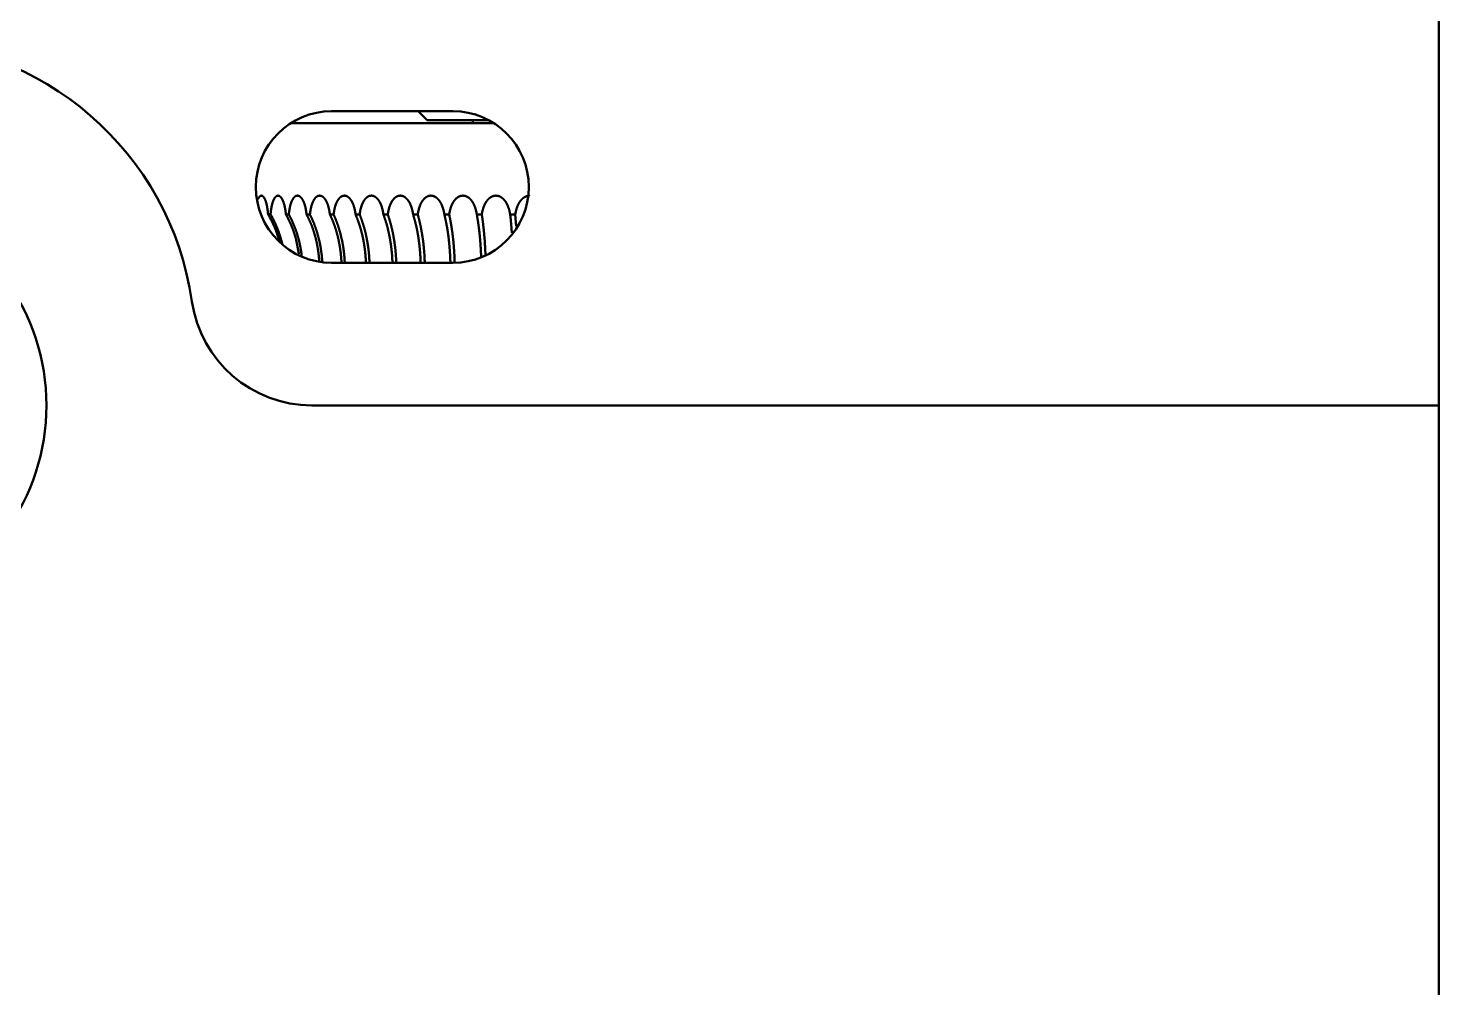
# Paper-space layout 'Layout1' of a CAD drawing. Header units: millimetres. Extents: x 37 to 380, y 30 to 264.
# Drawn here: x 262.1 to 285.35, y 148.5 to 164.32 of the extents above; entities that cross this region are included whole.
import ezdxf

# ---------------------------------------------------------------- set-up
doc = ezdxf.new("R2010")
doc.units = ezdxf.units.MM
doc.layers.add('170', color=7, linetype='Continuous', true_color=0xffffff)

psp = doc.layouts.get("Layout1")

# ---------------------------------------------------------------- linework, layer by layer
at = {"layer": '170', "color": 155, "linetype": 'Continuous', "lineweight": 50}
for p, q in [((285.349, 167.449), (285.349, 158.099)), ((269.099, 162.949), (267.099, 162.949)), ((268.524, 162.949), (268.674, 162.799)), ((269.424, 162.799), (269.424, 162.749)), ((270.126, 161.248), (270.14, 161.054)), ((267.099, 160.449), (269.099, 160.449)), ((282.849, 158.099), (266.775, 158.099)), ((266.775, 158.099), (282.849, 158.099)), ((285.349, 158.099), (285.349, 141.549))]:
    psp.add_line(p, q, dxfattribs=at)
at = {"layer": '170', "color": 155, "linetype": 'Continuous', "lineweight": 13}
for p, q in [((285.349, 167.449), (285.349, 158.099)), ((285.349, 158.099), (285.349, 141.549))]:
    psp.add_line(p, q, dxfattribs=at)
at = {"layer": '170', "color": 155, "linetype": 'Continuous', "lineweight": 50}
for centre, radius, start, end in [((259.847, 159.099), 5, 8.2132, 90), ((259.847, 159.099), 5, 8.2132, 90), ((267.099, 161.699), 1.25, 90, 270), ((269.099, 161.699), 1.25, 270, 90), ((258.847, 158.099), 3.55, 217.1991, 142.8009), ((266.775, 160.099), 2, 188.2132, 270), ((266.775, 160.099), 2, 188.2132, 270)]:
    psp.add_arc(centre, radius, start, end, dxfattribs=at)
for points, knots in [([(269.693, 162.799), (269.153, 162.799), (268.674, 162.799)], [0, 0, 0.529914, 1, 1]), ([(269.777, 162.749), (268.489, 162.749), (266.421, 162.749)], [0, 0, 0.383902, 1, 1]), ([(265.941, 161.557), (265.936, 161.556), (265.93, 161.555), (265.924, 161.552), (265.918, 161.548), (265.912, 161.542), (265.907, 161.536), (265.901, 161.528), (265.895, 161.518), (265.886, 161.499)], [0, 0, 0.06919, 0.140471, 0.216644, 0.299989, 0.392594, 0.496847, 0.614559, 0.747676, 1, 1]), ([(266.051, 161.249), (266.048, 161.283), (266.044, 161.315), (266.04, 161.345), (266.036, 161.372), (266.031, 161.398), (266.025, 161.421), (266.02, 161.442), (266.014, 161.461), (266.008, 161.478), (266.002, 161.493), (265.995, 161.506), (265.989, 161.518), (265.983, 161.528), (265.977, 161.536), (265.971, 161.542), (265.965, 161.548), (265.959, 161.552), (265.953, 161.555), (265.947, 161.556), (265.941, 161.557)], [0, 0, 0.10079, 0.195089, 0.282895, 0.364472, 0.440004, 0.509604, 0.573362, 0.631522, 0.684193, 0.731649, 0.774064, 0.811849, 0.845331, 0.875078, 0.901426, 0.924858, 0.945888, 0.965013, 0.982851, 1, 1]), ([(266.214, 161.557), (266.207, 161.556), (266.2, 161.555), (266.193, 161.552), (266.186, 161.548), (266.179, 161.542), (266.173, 161.536), (266.166, 161.527), (266.159, 161.518), (266.152, 161.506), (266.145, 161.493), (266.138, 161.478), (266.132, 161.461), (266.125, 161.442), (266.119, 161.421), (266.114, 161.398), (266.108, 161.372), (266.104, 161.345), (266.099, 161.315), (266.095, 161.283), (266.092, 161.249)], [0, 0, 0.020006, 0.040537, 0.061997, 0.084901, 0.109862, 0.137374, 0.167919, 0.201907, 0.239865, 0.282157, 0.329162, 0.381159, 0.438361, 0.501003, 0.569248, 0.643243, 0.723096, 0.809075, 0.901341, 1, 1]), ([(266.345, 161.248), (266.341, 161.283), (266.337, 161.315), (266.332, 161.345), (266.326, 161.372), (266.321, 161.398), (266.314, 161.421), (266.308, 161.442), (266.301, 161.461), (266.293, 161.478), (266.286, 161.493), (266.279, 161.506), (266.271, 161.518), (266.264, 161.528), (266.257, 161.536), (266.25, 161.542), (266.242, 161.548), (266.235, 161.552), (266.228, 161.555), (266.221, 161.556), (266.214, 161.557)], [0, 0, 0.097829, 0.189416, 0.274809, 0.354272, 0.427991, 0.496105, 0.558736, 0.616023, 0.668219, 0.715522, 0.758135, 0.796419, 0.830813, 0.861725, 0.889572, 0.914857, 0.938035, 0.959564, 0.980065, 1, 1]), ([(266.535, 161.557), (266.527, 161.556), (266.519, 161.555), (266.511, 161.552), (266.503, 161.548), (266.495, 161.542), (266.487, 161.536), (266.479, 161.527), (266.471, 161.518), (266.463, 161.506), (266.455, 161.493), (266.447, 161.478), (266.439, 161.461), (266.432, 161.442), (266.425, 161.421), (266.418, 161.398), (266.412, 161.372), (266.407, 161.345), (266.402, 161.315), (266.397, 161.283), (266.393, 161.248)], [0, 0, 0.022529, 0.045389, 0.069024, 0.093937, 0.120664, 0.149618, 0.181323, 0.21623, 0.254748, 0.297292, 0.344206, 0.395789, 0.452254, 0.513817, 0.58067, 0.652967, 0.730813, 0.814493, 0.904171, 1, 1]), ([(266.685, 161.248), (266.681, 161.283), (266.676, 161.315), (266.671, 161.345), (266.665, 161.372), (266.658, 161.398), (266.651, 161.421), (266.643, 161.442), (266.635, 161.461), (266.627, 161.478), (266.618, 161.493), (266.61, 161.506), (266.601, 161.518), (266.593, 161.527), (266.585, 161.536), (266.576, 161.542), (266.568, 161.548), (266.56, 161.552), (266.552, 161.555), (266.543, 161.556), (266.535, 161.557)], [0, 0, 0.094997, 0.184045, 0.267197, 0.344716, 0.416782, 0.483534, 0.545117, 0.60173, 0.653533, 0.700764, 0.743605, 0.782466, 0.81775, 0.849808, 0.879109, 0.906112, 0.931187, 0.954924, 0.977735, 1, 1]), ([(266.902, 161.557), (266.892, 161.556), (266.883, 161.555), (266.874, 161.552), (266.865, 161.548), (266.856, 161.542), (266.847, 161.536), (266.838, 161.527), (266.829, 161.518), (266.82, 161.506), (266.811, 161.493), (266.802, 161.478), (266.793, 161.461), (266.785, 161.442), (266.777, 161.421), (266.769, 161.398), (266.762, 161.372), (266.756, 161.345), (266.75, 161.315), (266.745, 161.283), (266.741, 161.248)], [0, 0, 0.02459, 0.049454, 0.075041, 0.101722, 0.130026, 0.16034, 0.193179, 0.22891, 0.268043, 0.310854, 0.357753, 0.409036, 0.464857, 0.52549, 0.591114, 0.66187, 0.737933, 0.819482, 0.906824, 1, 1]), ([(267.07, 161.248), (267.065, 161.283), (267.06, 161.315), (267.053, 161.345), (267.046, 161.372), (267.039, 161.398), (267.031, 161.421), (267.022, 161.442), (267.013, 161.461), (267.004, 161.478), (266.995, 161.493), (266.985, 161.506), (266.976, 161.518), (266.966, 161.527), (266.957, 161.536), (266.948, 161.542), (266.938, 161.548), (266.929, 161.552), (266.92, 161.555), (266.911, 161.556), (266.902, 161.557)], [0, 0, 0.092428, 0.179164, 0.26025, 0.336003, 0.406553, 0.472113, 0.532776, 0.588766, 0.640257, 0.687472, 0.73062, 0.770047, 0.806145, 0.839289, 0.869897, 0.898412, 0.925269, 0.950822, 0.975628, 1, 1]), ([(267.309, 161.557), (267.299, 161.556), (267.289, 161.555), (267.279, 161.552), (267.269, 161.548), (267.259, 161.542), (267.249, 161.536), (267.239, 161.527), (267.229, 161.518), (267.219, 161.506), (267.209, 161.493), (267.199, 161.478), (267.189, 161.461), (267.18, 161.442), (267.171, 161.421), (267.163, 161.398), (267.155, 161.372), (267.148, 161.345), (267.142, 161.315), (267.136, 161.283), (267.131, 161.248)], [0, 0, 0.026357, 0.052943, 0.080158, 0.108363, 0.138023, 0.169583, 0.203387, 0.239956, 0.279613, 0.322719, 0.369686, 0.420711, 0.476049, 0.535886, 0.60044, 0.669846, 0.744282, 0.82399, 0.909186, 1, 1]), ([(267.493, 161.248), (267.488, 161.283), (267.482, 161.315), (267.476, 161.345), (267.468, 161.372), (267.46, 161.398), (267.451, 161.421), (267.441, 161.442), (267.432, 161.461), (267.422, 161.478), (267.411, 161.493), (267.401, 161.506), (267.391, 161.518), (267.38, 161.527), (267.37, 161.536), (267.36, 161.542), (267.349, 161.548), (267.339, 161.552), (267.329, 161.555), (267.319, 161.556), (267.309, 161.557)], [0, 0, 0.090176, 0.174825, 0.254134, 0.328289, 0.39754, 0.46206, 0.52194, 0.577446, 0.628687, 0.675945, 0.719372, 0.759312, 0.796184, 0.830297, 0.862059, 0.891936, 0.920247, 0.947445, 0.973913, 1, 1]), ([(267.754, 161.557), (267.743, 161.556), (267.732, 161.555), (267.721, 161.552), (267.71, 161.548), (267.699, 161.542), (267.689, 161.535), (267.678, 161.527), (267.667, 161.518), (267.656, 161.506), (267.645, 161.493), (267.634, 161.478), (267.624, 161.461), (267.614, 161.442), (267.604, 161.421), (267.595, 161.398), (267.587, 161.372), (267.579, 161.345), (267.572, 161.315), (267.566, 161.283), (267.561, 161.248)], [0, 0, 0.027766, 0.055786, 0.084378, 0.113849, 0.144709, 0.17729, 0.212019, 0.249265, 0.28944, 0.332867, 0.379907, 0.430758, 0.485679, 0.544843, 0.608493, 0.676741, 0.74979, 0.827868, 0.911242, 1, 1]), ([(267.952, 161.248), (267.947, 161.283), (267.941, 161.315), (267.933, 161.345), (267.925, 161.372), (267.916, 161.398), (267.907, 161.421), (267.896, 161.442), (267.886, 161.461), (267.875, 161.478), (267.864, 161.493), (267.853, 161.506), (267.842, 161.518), (267.83, 161.527), (267.819, 161.536), (267.808, 161.542), (267.797, 161.548), (267.786, 161.552), (267.775, 161.555), (267.765, 161.556), (267.754, 161.557)], [0, 0, 0.088183, 0.171055, 0.248796, 0.321592, 0.389754, 0.453365, 0.512577, 0.56766, 0.618732, 0.666024, 0.709719, 0.750178, 0.787641, 0.822632, 0.855404, 0.88641, 0.915956, 0.944473, 0.972388, 1, 1]), ([(268.231, 161.557), (268.219, 161.556), (268.208, 161.555), (268.196, 161.552), (268.184, 161.548), (268.173, 161.542), (268.161, 161.535), (268.15, 161.527), (268.138, 161.518), (268.126, 161.506), (268.115, 161.493), (268.103, 161.478), (268.092, 161.461), (268.081, 161.442), (268.071, 161.421), (268.061, 161.398), (268.052, 161.372), (268.044, 161.345), (268.037, 161.315), (268.03, 161.283), (268.025, 161.248)], [0, 0, 0.028978, 0.058134, 0.087858, 0.118405, 0.150237, 0.18366, 0.219169, 0.257029, 0.297654, 0.341358, 0.388441, 0.439197, 0.493792, 0.552444, 0.615319, 0.6826, 0.754481, 0.831197, 0.913001, 1, 1]), ([(268.442, 161.248), (268.436, 161.283), (268.429, 161.315), (268.421, 161.345), (268.413, 161.372), (268.403, 161.398), (268.393, 161.421), (268.383, 161.442), (268.371, 161.461), (268.36, 161.478), (268.348, 161.493), (268.336, 161.506), (268.324, 161.518), (268.312, 161.527), (268.301, 161.535), (268.289, 161.542), (268.277, 161.548), (268.265, 161.552), (268.254, 161.555), (268.242, 161.556), (268.231, 161.557)], [0, 0, 0.086524, 0.167936, 0.244352, 0.316029, 0.383238, 0.446117, 0.504829, 0.559532, 0.610517, 0.657839, 0.701794, 0.74262, 0.780713, 0.81636, 0.850027, 0.881924, 0.912508, 0.942192, 0.971259, 1, 1]), ([(268.735, 161.557), (268.723, 161.556), (268.711, 161.554), (268.699, 161.552), (268.687, 161.548), (268.675, 161.542), (268.662, 161.535), (268.65, 161.527), (268.638, 161.518), (268.626, 161.506), (268.613, 161.493), (268.601, 161.478), (268.59, 161.461), (268.578, 161.442), (268.567, 161.421), (268.557, 161.398), (268.548, 161.372), (268.539, 161.345), (268.531, 161.315), (268.524, 161.283), (268.518, 161.248)], [0, 0, 0.029874, 0.060014, 0.090583, 0.122018, 0.154618, 0.188765, 0.224851, 0.263251, 0.304246, 0.348184, 0.395354, 0.446047, 0.500375, 0.558588, 0.620875, 0.687385, 0.758304, 0.833895, 0.914416, 1, 1]), ([(268.957, 161.248), (268.951, 161.283), (268.944, 161.315), (268.935, 161.345), (268.926, 161.372), (268.916, 161.398), (268.906, 161.421), (268.895, 161.442), (268.883, 161.461), (268.871, 161.478), (268.859, 161.493), (268.846, 161.506), (268.834, 161.518), (268.821, 161.527), (268.809, 161.535), (268.796, 161.542), (268.784, 161.548), (268.772, 161.552), (268.76, 161.554), (268.748, 161.556), (268.735, 161.557)], [0, 0, 0.08517, 0.165349, 0.240714, 0.311479, 0.377935, 0.440231, 0.498512, 0.55299, 0.603814, 0.65122, 0.695358, 0.736547, 0.775088, 0.811363, 0.845641, 0.878347, 0.909753, 0.940254, 0.970282, 1, 1]), ([(269.263, 161.557), (269.25, 161.556), (269.237, 161.554), (269.225, 161.552), (269.212, 161.547), (269.199, 161.542), (269.187, 161.535), (269.174, 161.527), (269.161, 161.518), (269.148, 161.506), (269.136, 161.493), (269.123, 161.478), (269.111, 161.461), (269.099, 161.442), (269.088, 161.421), (269.077, 161.398), (269.067, 161.372), (269.058, 161.345), (269.05, 161.315), (269.043, 161.283), (269.037, 161.248)], [0, 0, 0.030592, 0.061434, 0.092682, 0.124756, 0.157942, 0.192656, 0.229227, 0.267985, 0.309315, 0.353444, 0.400714, 0.451371, 0.505517, 0.563406, 0.625231, 0.691146, 0.76134, 0.836054, 0.915568, 1, 1]), ([(269.492, 161.248), (269.486, 161.283), (269.478, 161.315), (269.47, 161.345), (269.46, 161.372), (269.45, 161.398), (269.439, 161.421), (269.428, 161.442), (269.416, 161.461), (269.403, 161.478), (269.39, 161.493), (269.378, 161.506), (269.365, 161.518), (269.352, 161.527), (269.339, 161.535), (269.326, 161.542), (269.313, 161.548), (269.301, 161.552), (269.288, 161.554), (269.275, 161.556), (269.263, 161.557)], [0, 0, 0.084118, 0.163393, 0.237945, 0.308036, 0.373898, 0.435753, 0.493719, 0.547985, 0.598753, 0.646207, 0.690526, 0.731937, 0.770859, 0.807525, 0.842376, 0.875605, 0.907694, 0.938862, 0.969579, 1, 1]), ([(269.807, 161.557), (269.794, 161.556), (269.781, 161.554), (269.768, 161.552), (269.755, 161.547), (269.742, 161.542), (269.729, 161.535), (269.716, 161.527), (269.703, 161.518), (269.689, 161.506), (269.676, 161.493), (269.664, 161.478), (269.651, 161.461), (269.639, 161.442), (269.627, 161.421), (269.616, 161.398), (269.606, 161.372), (269.596, 161.345), (269.588, 161.315), (269.58, 161.283), (269.574, 161.248)], [0, 0, 0.031109, 0.062405, 0.094149, 0.126637, 0.160248, 0.19534, 0.232277, 0.271338, 0.3129, 0.357185, 0.404529, 0.455117, 0.509166, 0.566845, 0.628353, 0.693829, 0.763503, 0.837587, 0.916382, 1, 1]), ([(270.042, 161.248), (270.035, 161.283), (270.028, 161.315), (270.019, 161.345), (270.009, 161.372), (269.999, 161.398), (269.988, 161.421), (269.976, 161.442), (269.964, 161.461), (269.951, 161.478), (269.938, 161.493), (269.925, 161.506), (269.911, 161.518), (269.898, 161.527), (269.885, 161.535), (269.872, 161.542), (269.859, 161.548), (269.846, 161.552), (269.833, 161.554), (269.82, 161.556), (269.807, 161.557)], [0, 0, 0.083414, 0.162042, 0.236, 0.305601, 0.371097, 0.432612, 0.490329, 0.544463, 0.595171, 0.642664, 0.687057, 0.728695, 0.76785, 0.804843, 0.840017, 0.873675, 0.906164, 0.93786, 0.969073, 1, 1]), ([(270.362, 161.557), (270.349, 161.556), (270.336, 161.554), (270.323, 161.552), (270.31, 161.547), (270.297, 161.542), (270.283, 161.535), (270.27, 161.527), (270.257, 161.518), (270.243, 161.506), (270.23, 161.493), (270.217, 161.478), (270.204, 161.461), (270.191, 161.442), (270.18, 161.421), (270.168, 161.398), (270.158, 161.372), (270.148, 161.345), (270.14, 161.315), (270.132, 161.283), (270.126, 161.248)], [0, 0, 0.031343, 0.062924, 0.09493, 0.127717, 0.161604, 0.196899, 0.234051, 0.273326, 0.314984, 0.35939, 0.406772, 0.457375, 0.511358, 0.568916, 0.630227, 0.695452, 0.764807, 0.838506, 0.916854, 1, 1]), ([(266.238, 160.803), (266.233, 160.819), (266.225, 160.848), (266.217, 160.876), (266.208, 160.904), (266.198, 160.932), (266.178, 160.987), (266.156, 161.042), (266.107, 161.147), (266.051, 161.249)], [0, 0, 0.034403, 0.095718, 0.156977, 0.218023, 0.278874, 0.400031, 0.520597, 0.760578, 1, 1]), ([(266.092, 161.249), (266.147, 161.147), (266.195, 161.042), (266.236, 160.933), (266.27, 160.82), (266.278, 160.791), (266.285, 160.763), (266.285, 160.759)], [0, 0, 0.218095, 0.436732, 0.656959, 0.879757, 0.93597, 0.992289, 1, 1]), ([(266.559, 160.596), (266.516, 160.819), (266.509, 160.848), (266.501, 160.876), (266.492, 160.904), (266.484, 160.932), (266.465, 160.987), (266.444, 161.042), (266.398, 161.147), (266.345, 161.248)], [0, 0, 0.328805, 0.371634, 0.414405, 0.457006, 0.499426, 0.583833, 0.667739, 0.834337, 1, 1]), ([(266.393, 161.248), (266.445, 161.147), (266.489, 161.042), (266.528, 160.933), (266.56, 160.82), (266.567, 160.791), (266.573, 160.763), (266.579, 160.734), (266.585, 160.704), (266.595, 160.646), (266.603, 160.587), (266.605, 160.568)], [0, 0, 0.158393, 0.317776, 0.47877, 0.642039, 0.68331, 0.724653, 0.765976, 0.807291, 0.889891, 0.972544, 1, 1]), ([(266.894, 160.484), (266.885, 160.587), (266.868, 160.704), (266.845, 160.819), (266.838, 160.848), (266.83, 160.876), (266.822, 160.904), (266.814, 160.932), (266.797, 160.987), (266.778, 161.042), (266.735, 161.147), (266.685, 161.248)], [0, 0, 0.129147, 0.276994, 0.424565, 0.461482, 0.498331, 0.534996, 0.571501, 0.644059, 0.716057, 0.858693, 1, 1]), ([(266.741, 161.248), (266.788, 161.147), (266.829, 161.042), (266.865, 160.933), (266.894, 160.82), (266.901, 160.791), (266.907, 160.763), (266.912, 160.733), (266.917, 160.704), (266.926, 160.646), (266.934, 160.587), (266.944, 160.476)], [0, 0, 0.139095, 0.27961, 0.422034, 0.566875, 0.60353, 0.640284, 0.677045, 0.713789, 0.787327, 0.860962, 1, 1]), ([(267.262, 160.449), (267.252, 160.587), (267.236, 160.704), (267.215, 160.819), (267.208, 160.848), (267.202, 160.876), (267.195, 160.904), (267.187, 160.932), (267.171, 160.987), (267.154, 161.042), (267.115, 161.147), (267.07, 161.248)], [0, 0, 0.166811, 0.309128, 0.450955, 0.48638, 0.521718, 0.55686, 0.591836, 0.661246, 0.730038, 0.865918, 1, 1]), ([(267.131, 161.248), (267.174, 161.147), (267.211, 161.042), (267.243, 160.933), (267.27, 160.82), (267.276, 160.791), (267.281, 160.762), (267.286, 160.733), (267.291, 160.704), (267.299, 160.646), (267.306, 160.587), (267.316, 160.449)], [0, 0, 0.133322, 0.268578, 0.40616, 0.546493, 0.58206, 0.617743, 0.653431, 0.689151, 0.760655, 0.832311, 1, 1]), ([(267.665, 160.449), (267.656, 160.587), (267.642, 160.704), (267.623, 160.819), (267.617, 160.848), (267.611, 160.876), (267.605, 160.904), (267.598, 160.932), (267.584, 160.987), (267.568, 161.041), (267.533, 161.147), (267.493, 161.248)], [0, 0, 0.16784, 0.310884, 0.453171, 0.488677, 0.524053, 0.559233, 0.594197, 0.663545, 0.732132, 0.867257, 1, 1]), ([(267.561, 161.248), (267.598, 161.147), (267.631, 161.042), (267.66, 160.933), (267.683, 160.82), (267.688, 160.791), (267.693, 160.762), (267.698, 160.733), (267.702, 160.704), (267.709, 160.646), (267.715, 160.587), (267.724, 160.449)], [0, 0, 0.131994, 0.266491, 0.403801, 0.54427, 0.579917, 0.615707, 0.651537, 0.687391, 0.759242, 0.831273, 1, 1]), ([(268.102, 160.449), (268.094, 160.587), (268.082, 160.704), (268.065, 160.819), (268.06, 160.848), (268.055, 160.876), (268.049, 160.904), (268.043, 160.932), (268.031, 160.987), (268.018, 161.041), (267.987, 161.147), (267.952, 161.248)], [0, 0, 0.168855, 0.312603, 0.455369, 0.490933, 0.526359, 0.561565, 0.596526, 0.665788, 0.73419, 0.868571, 1, 1]), ([(268.025, 161.248), (268.057, 161.147), (268.085, 161.042), (268.11, 160.933), (268.13, 160.82), (268.134, 160.791), (268.138, 160.762), (268.142, 160.733), (268.146, 160.704), (268.152, 160.646), (268.157, 160.587), (268.165, 160.449)], [0, 0, 0.130696, 0.264458, 0.401513, 0.542106, 0.577853, 0.613752, 0.649703, 0.685698, 0.757859, 0.830265, 1, 1]), ([(268.567, 160.449), (268.56, 160.587), (268.55, 160.704), (268.536, 160.819), (268.532, 160.847), (268.528, 160.876), (268.523, 160.904), (268.518, 160.932), (268.508, 160.987), (268.497, 161.041), (268.471, 161.147), (268.442, 161.248)], [0, 0, 0.169819, 0.314236, 0.457438, 0.493079, 0.528554, 0.563768, 0.598744, 0.667923, 0.736151, 0.86984, 1, 1]), ([(268.518, 161.248), (268.545, 161.147), (268.568, 161.042), (268.588, 160.933), (268.605, 160.82), (268.609, 160.791), (268.612, 160.762), (268.615, 160.733), (268.618, 160.704), (268.623, 160.646), (268.628, 160.587), (268.634, 160.449)], [0, 0, 0.129504, 0.262589, 0.399401, 0.540138, 0.575954, 0.611954, 0.648018, 0.684142, 0.756602, 0.829349, 1, 1]), ([(268.944, 161.312), (268.943, 161.315), (268.943, 161.318)], [0, 0, 0.500447, 1, 1]), ([(269.057, 160.449), (269.051, 160.587), (269.043, 160.704), (269.032, 160.819), (269.029, 160.847), (269.025, 160.876), (269.022, 160.904), (269.018, 160.932), (269.01, 160.987), (269, 161.041), (268.98, 161.147), (268.957, 161.248)], [0, 0, 0.17067, 0.315665, 0.459262, 0.494952, 0.530478, 0.565719, 0.600683, 0.669816, 0.737889, 0.870941, 1, 1]), ([(269.037, 161.248), (269.057, 161.147), (269.075, 161.042), (269.091, 160.933), (269.104, 160.82), (269.107, 160.791), (269.109, 160.762), (269.112, 160.733), (269.114, 160.704), (269.118, 160.646), (269.122, 160.587), (269.126, 160.455)], [0, 0, 0.129358, 0.262793, 0.40034, 0.542148, 0.578279, 0.61461, 0.651021, 0.687505, 0.760708, 0.834251, 1, 1]), ([(269.563, 160.543), (269.562, 160.587), (269.556, 160.704), (269.548, 160.819), (269.545, 160.847), (269.543, 160.876), (269.54, 160.904), (269.537, 160.932), (269.531, 160.987), (269.524, 161.041), (269.509, 161.147), (269.492, 161.248)], [0, 0, 0.06128, 0.226101, 0.389129, 0.429631, 0.469904, 0.509845, 0.549458, 0.627719, 0.704695, 0.854842, 1, 1]), ([(269.574, 161.248), (269.589, 161.147), (269.601, 161.042), (269.612, 160.933), (269.622, 160.82), (269.624, 160.791), (269.625, 160.762), (269.627, 160.733), (269.629, 160.704), (269.632, 160.646), (269.634, 160.587), (269.634, 160.581)], [0, 0, 0.152709, 0.310686, 0.473887, 0.64246, 0.685465, 0.728705, 0.772038, 0.815486, 0.902703, 0.990332, 1, 1]), ([(270.069, 160.943), (270.062, 161.041), (270.053, 161.147), (270.042, 161.248)], [0, 0, 0.321541, 0.666933, 1, 1]), ([(285.349, 158.099), (285.227, 158.099), (284.319, 158.099), (282.849, 158.099)], [0, 0, 0.048948, 0.412212, 1, 1]), ([(282.849, 158.099), (284.319, 158.099), (284.872, 158.099), (285.349, 158.099)], [0, 0, 0.587788, 0.809012, 1, 1])]:
    psp.add_open_spline(points, degree=1, knots=knots, dxfattribs=at)
for points in [[(266.051, 161.249), (266.092, 161.249)], [(266.345, 161.248), (266.393, 161.248)], [(266.685, 161.248), (266.741, 161.248)], [(267.07, 161.248), (267.131, 161.248)], [(267.493, 161.248), (267.561, 161.248)], [(267.952, 161.248), (268.025, 161.248)], [(268.442, 161.248), (268.518, 161.248)], [(268.957, 161.248), (269.037, 161.248)], [(269.492, 161.248), (269.574, 161.248)], [(270.042, 161.248), (270.126, 161.248)]]:
    psp.add_open_spline(points, degree=1, dxfattribs=at)

doc.saveas('drawing.dxf')
